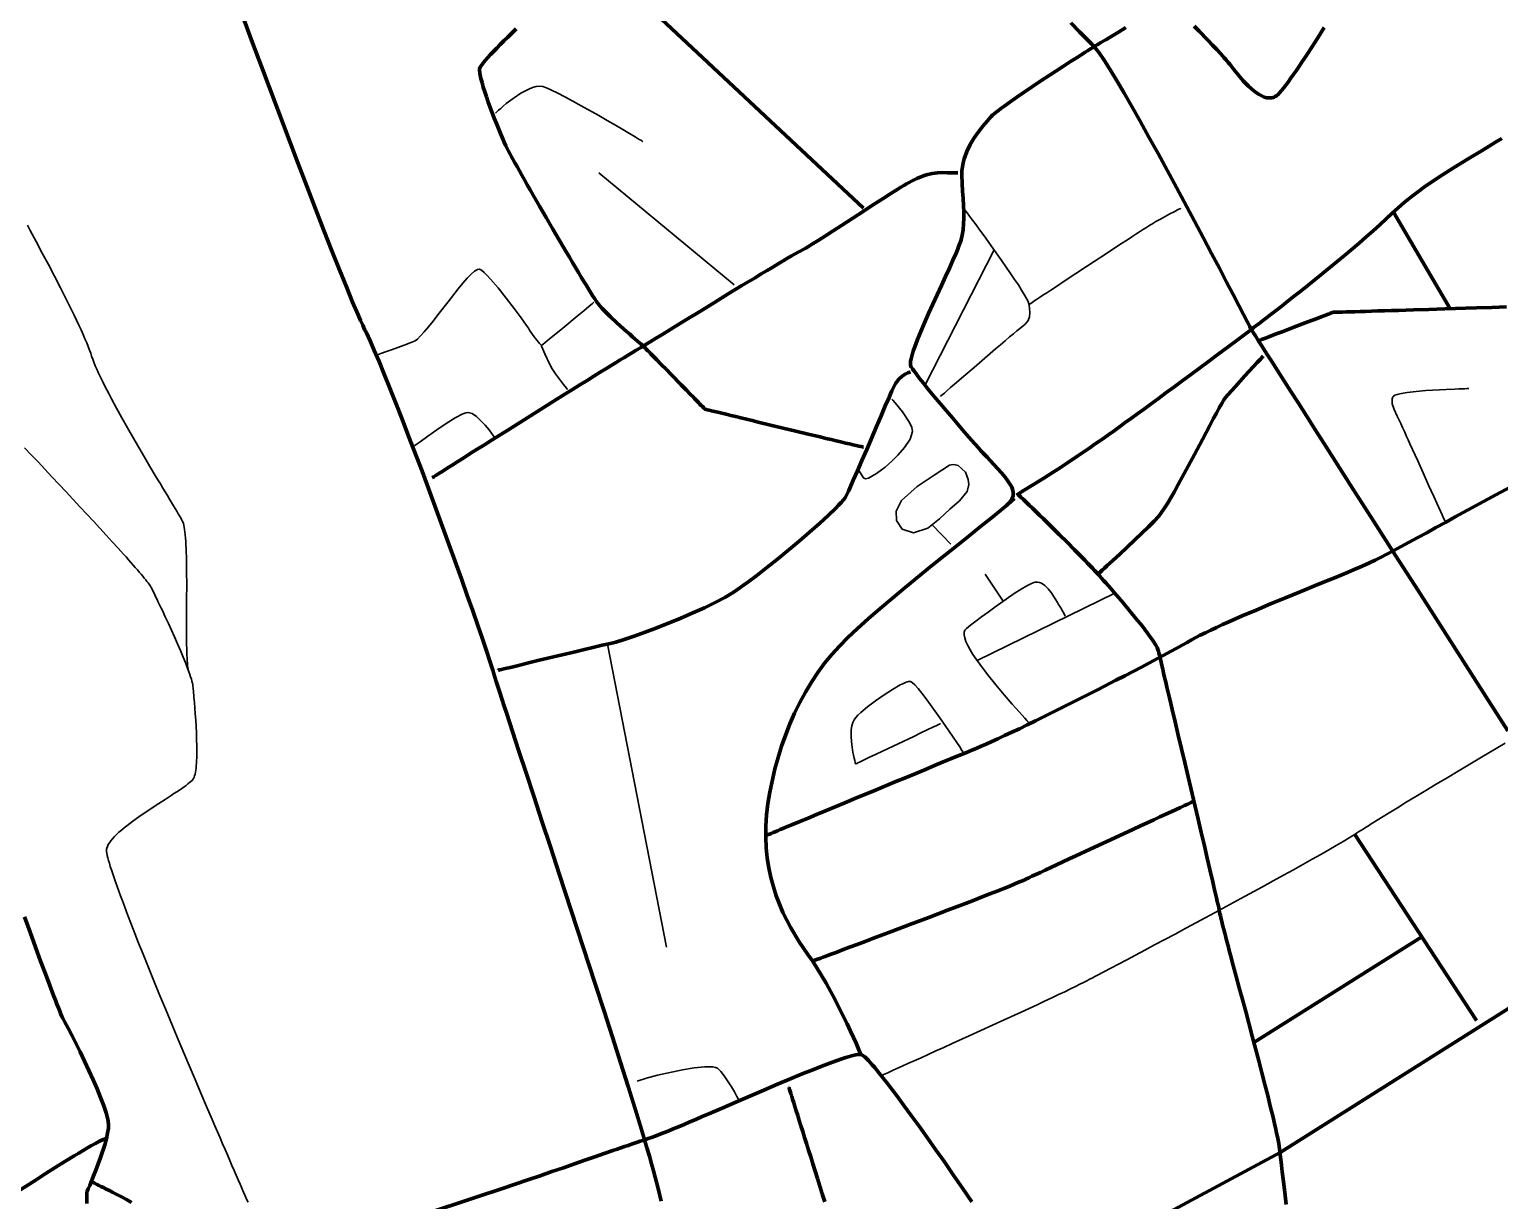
# Model space of a CAD drawing. Header units: inches. Extents: x -107 to 376, y -240 to 294.
# Drawn here: x 55.1 to 121.1, y 125 to 177.6 of the extents above; entities that cross this region are included whole.
import ezdxf

# ---------------------------------------------------------------- set-up
doc = ezdxf.new("R2010")
doc.units = ezdxf.units.IN
doc.header["$MEASUREMENT"] = 0
for name, color, linetype in [('Routes 2', 7, 'Continuous'), ('Routes 3', 7, 'Continuous'), ('Routes 4', 7, 'Continuous')]:
    doc.layers.add(name, color=color, linetype=linetype)

msp = doc.modelspace()

# ---------------------------------------------------------------- linework, layer by layer
at = {"layer": 'Routes 2', "color": 7, "lineweight": 106, "true_color": 0xffffff}
for points in [[(64.738, 178.047), (65.119, 177.025), (65.513, 175.971), (67.147, 171.645), (67.55, 170.593), (67.942, 169.575), (68.32, 168.603), (68.679, 167.686), (69.016, 166.837), (69.326, 166.067), (69.606, 165.387), (69.852, 164.809), (69.96, 164.561), (70.059, 164.342), (70.146, 164.154), (70.224, 163.997), (70.39, 163.646), (70.581, 163.215), (70.795, 162.712), (71.03, 162.143), (71.283, 161.517), (71.551, 160.841), (71.831, 160.122), (72.122, 159.368), (72.722, 157.783), (73.927, 154.515), (74.49, 152.951), (74.753, 152.212), (74.999, 151.512), (75.227, 150.858), (75.433, 150.258), (75.615, 149.719), (75.771, 149.249), (75.897, 148.854), (75.997, 148.53), (76.056, 148.339), (76.127, 148.113), (76.21, 147.853), (76.304, 147.56), (76.409, 147.237), (76.523, 146.884), (76.78, 146.096), (77.071, 145.209), (77.392, 144.235), (77.737, 143.186), (78.104, 142.073), (78.487, 140.91), (78.882, 139.708), (80.501, 134.755), (80.893, 133.541), (81.273, 132.36), (81.634, 131.227), (81.974, 130.151), (82.287, 129.145), (82.57, 128.222), (82.818, 127.394), (82.927, 127.019), (83.026, 126.672), (83.115, 126.355), (83.192, 126.07), (83.319, 125.568), (83.456, 125.005)], [(121.468, 146.133), (120.483, 147.669), (119.474, 149.244), (117.435, 152.431), (116.43, 154.003), (115.452, 155.534), (114.514, 157.003), (113.628, 158.391), (113.209, 159.047), (112.807, 159.676), (112.426, 160.274), (112.065, 160.84), (111.727, 161.369), (111.413, 161.861), (111.126, 162.312), (110.865, 162.72), (110.634, 163.083), (110.434, 163.397), (110.266, 163.66), (110.132, 163.871), (110.033, 164.025), (109.972, 164.122), (109.949, 164.157), (109.942, 164.171), (109.92, 164.213), (109.884, 164.284), (109.769, 164.507), (109.602, 164.828), (109.389, 165.239), (109.134, 165.728), (108.842, 166.287), (108.518, 166.905), (108.167, 167.572), (107.794, 168.279), (107.403, 169.016), (106.588, 170.539), (105.762, 172.062), (105.357, 172.799), (104.963, 173.507), (104.586, 174.175), (104.23, 174.794), (103.901, 175.354), (103.603, 175.844), (103.34, 176.256), (103.119, 176.579), (102.943, 176.803), (102.787, 176.964), (102.68, 177.073), (102.552, 177.204), (102.235, 177.528), (101.845, 177.93)], [(54.876, 137.777), (55.13, 137.076), (55.373, 136.41), (55.602, 135.785), (55.815, 135.209), (56.01, 134.689), (56.184, 134.231), (56.262, 134.027), (56.335, 133.842), (56.401, 133.676), (56.461, 133.529), (56.514, 133.404), (56.56, 133.3), (56.598, 133.218), (56.629, 133.159), (56.691, 133.044), (56.834, 132.772), (57, 132.451), (57.181, 132.091), (57.373, 131.702), (57.57, 131.293), (57.956, 130.454), (58.133, 130.044), (58.294, 129.651), (58.431, 129.287), (58.539, 128.961), (58.613, 128.682), (58.648, 128.46), (58.641, 128.274), (58.608, 128.054), (58.551, 127.804), (58.476, 127.533), (58.288, 126.956), (58.079, 126.39), (57.978, 126.132), (57.885, 125.901), (57.804, 125.705), (57.74, 125.553), (57.697, 125.453), (57.679, 125.413), (57.679, 125.389), (57.677, 125.291), (57.674, 125.125), (57.67, 124.894)], [(97.407, 124.976), (96.986, 125.586), (96.573, 126.182), (96.17, 126.76), (95.778, 127.318), (95.4, 127.853), (95.035, 128.363), (94.687, 128.846), (94.52, 129.076), (94.357, 129.298), (94.199, 129.512), (94.047, 129.717), (93.899, 129.913), (93.757, 130.1), (93.621, 130.278), (93.49, 130.446), (93.366, 130.603), (93.248, 130.75), (93.137, 130.887), (93.032, 131.012), (92.934, 131.126), (92.843, 131.228), (92.76, 131.317), (92.684, 131.395), (92.616, 131.46), (92.556, 131.511), (92.504, 131.549), (92.46, 131.574), (92.391, 131.587), (92.304, 131.583), (92.195, 131.566), (92.066, 131.538), (91.917, 131.498), (91.749, 131.449), (91.564, 131.389), (91.362, 131.32), (91.145, 131.242), (90.914, 131.156), (90.67, 131.063), (90.414, 130.963), (90.147, 130.857), (89.87, 130.745), (89.584, 130.628), (89.291, 130.507), (88.687, 130.253), (88.066, 129.988), (87.437, 129.718), (86.809, 129.446), (86.191, 129.179), (85.592, 128.92), (85.302, 128.795), (85.019, 128.674), (84.747, 128.558), (84.484, 128.446), (84.232, 128.341), (83.993, 128.242), (83.768, 128.15), (83.557, 128.065), (83.362, 127.989), (83.184, 127.921), (83.024, 127.863), (82.882, 127.814), (82.805, 127.789), (82.718, 127.759), (82.619, 127.725), (82.511, 127.688), (82.391, 127.647), (82.262, 127.603), (82.124, 127.555), (81.975, 127.504), (81.818, 127.45), (81.652, 127.393), (81.477, 127.332), (81.294, 127.269), (80.904, 127.135), (80.485, 126.99), (80.038, 126.836), (79.565, 126.674), (79.07, 126.503), (78.554, 126.327), (78.02, 126.144), (77.469, 125.957), (76.905, 125.765), (76.329, 125.57), (75.151, 125.174), (72.755, 124.38)], [(59.687, 124.943), (59.455, 125.079), (59.231, 125.195), (59.028, 125.298), (58.847, 125.39), (58.686, 125.472), (58.543, 125.544), (58.419, 125.607), (58.311, 125.662), (58.218, 125.709), (58.14, 125.749), (58.075, 125.782), (58.021, 125.81), (57.978, 125.831), (57.945, 125.848), (57.92, 125.861), (57.89, 125.876), (57.879, 125.882), (57.877, 125.883)]]:
    msp.add_lwpolyline(points, dxfattribs=at)
at = {"layer": 'Routes 3', "color": 7, "lineweight": 70, "true_color": 0xffffff}
for points in [[(92.545, 169.599), (80.433, 180.96)], [(76.949, 177.652), (76.76, 177.468), (76.577, 177.29), (76.402, 177.118), (76.236, 176.953), (76.08, 176.795), (75.936, 176.646), (75.803, 176.506), (75.684, 176.376), (75.579, 176.258), (75.489, 176.152), (75.416, 176.059), (75.36, 175.979), (75.324, 175.914), (75.307, 175.865), (75.304, 175.824), (75.306, 175.774), (75.311, 175.718), (75.32, 175.654), (75.333, 175.584), (75.368, 175.425), (75.416, 175.244), (75.473, 175.045), (75.54, 174.831), (75.615, 174.605), (75.696, 174.37), (75.783, 174.13), (75.965, 173.646), (76.059, 173.408), (76.151, 173.178), (76.243, 172.959), (76.331, 172.754), (76.414, 172.566), (76.492, 172.398), (76.563, 172.253), (76.607, 172.169), (76.662, 172.065), (76.729, 171.942), (76.806, 171.801), (76.893, 171.644), (76.989, 171.472), (77.093, 171.286), (77.205, 171.087), (77.325, 170.876), (77.45, 170.655), (77.581, 170.426), (77.717, 170.188), (78.001, 169.694), (78.297, 169.183), (78.598, 168.664), (78.899, 168.149), (79.195, 167.646), (79.339, 167.402), (79.479, 167.165), (79.616, 166.935), (79.747, 166.715), (79.874, 166.506), (79.993, 166.308), (80.106, 166.123), (80.211, 165.952), (80.308, 165.796), (80.396, 165.657), (80.474, 165.536), (80.542, 165.433), (80.599, 165.351), (80.643, 165.29), (80.721, 165.197), (80.816, 165.093), (80.926, 164.979), (81.049, 164.856), (81.183, 164.727), (81.469, 164.459), (81.764, 164.191), (81.909, 164.063), (82.047, 163.94), (82.177, 163.826), (82.297, 163.722), (82.402, 163.63), (82.492, 163.554), (82.562, 163.493), (82.589, 163.47), (82.611, 163.451), (82.626, 163.438), (82.636, 163.43), (82.638, 163.428), (82.646, 163.42), (82.666, 163.4), (82.696, 163.369), (82.737, 163.327), (82.788, 163.275), (82.848, 163.214), (82.916, 163.144), (82.991, 163.067), (83.074, 162.982), (83.162, 162.891), (83.257, 162.795), (83.459, 162.587), (83.676, 162.365), (83.901, 162.135), (84.356, 161.669), (84.574, 161.446), (84.779, 161.236), (84.875, 161.138), (84.965, 161.045), (85.05, 160.959), (85.127, 160.879), (85.197, 160.807), (85.259, 160.744), (85.313, 160.689), (85.357, 160.644), (85.39, 160.61), (85.413, 160.587), (85.424, 160.575), (85.43, 160.573), (85.443, 160.57), (85.462, 160.565), (85.488, 160.559), (85.521, 160.551), (85.607, 160.53), (85.717, 160.503), (85.85, 160.471), (86.004, 160.433), (86.179, 160.391), (86.371, 160.344), (86.58, 160.293), (86.803, 160.239), (87.04, 160.182), (87.289, 160.122), (87.548, 160.059), (87.815, 159.994), (88.367, 159.861), (89.503, 159.587), (90.06, 159.453), (90.33, 159.388), (90.592, 159.325), (90.845, 159.265), (91.087, 159.207), (91.316, 159.152), (91.531, 159.101), (91.73, 159.054), (91.912, 159.012), (92.075, 158.974), (92.217, 158.941), (92.336, 158.913), (92.432, 158.892), (92.502, 158.877), (92.527, 158.872), (92.545, 158.869)], [(104.323, 177.723), (103.986, 177.517), (103.682, 177.331), (103.544, 177.247), (103.417, 177.171), (103.302, 177.101), (103.199, 177.039), (103.109, 176.985), (103.034, 176.94), (102.974, 176.905), (102.93, 176.878), (102.903, 176.862), (102.894, 176.857), (102.885, 176.851), (102.858, 176.834), (102.815, 176.807), (102.756, 176.77), (102.683, 176.724), (102.595, 176.668), (102.495, 176.605), (102.383, 176.534), (102.128, 176.371), (101.836, 176.185), (101.516, 175.978), (101.175, 175.757), (100.461, 175.289), (99.753, 174.814), (99.421, 174.586), (99.113, 174.37), (98.837, 174.171), (98.713, 174.078), (98.6, 173.992), (98.499, 173.912), (98.411, 173.839), (98.336, 173.774), (98.276, 173.716), (98.093, 173.512), (97.9, 173.286), (97.702, 173.036), (97.51, 172.763), (97.333, 172.469), (97.179, 172.154), (97.058, 171.818), (97.013, 171.644), (96.979, 171.464), (96.959, 171.28), (96.952, 171.092), (96.97, 170.714), (96.992, 170.362), (97.013, 170.033), (97.03, 169.725), (97.042, 169.435), (97.045, 169.159), (97.036, 168.895), (97.014, 168.638), (96.975, 168.385), (96.948, 168.259), (96.926, 168.184), (96.895, 168.092), (96.856, 167.986), (96.809, 167.867), (96.755, 167.734), (96.694, 167.59), (96.554, 167.27), (96.395, 166.914), (96.221, 166.53), (96.036, 166.126), (95.654, 165.287), (95.466, 164.868), (95.287, 164.459), (95.12, 164.067), (94.972, 163.702), (94.845, 163.37), (94.792, 163.219), (94.746, 163.079), (94.708, 162.951), (94.678, 162.837), (94.658, 162.736), (94.647, 162.65), (94.647, 162.581), (94.657, 162.528), (94.678, 162.487), (94.709, 162.436), (94.748, 162.376), (94.796, 162.307), (94.915, 162.146), (95.061, 161.955), (95.231, 161.74), (95.421, 161.506), (95.627, 161.255), (96.07, 160.724), (96.531, 160.182), (96.758, 159.917), (96.978, 159.662), (97.186, 159.422), (97.379, 159.201), (97.554, 159.003), (97.705, 158.832), (97.83, 158.692), (97.856, 158.663), (97.876, 158.642), (97.89, 158.626), (97.926, 158.587), (97.973, 158.539), (98.09, 158.416), (98.234, 158.265), (98.395, 158.093), (98.735, 157.711), (98.896, 157.516), (99.04, 157.327), (99.159, 157.151), (99.205, 157.065), (99.236, 156.983), (99.265, 156.828), (99.253, 156.688), (99.21, 156.561), (99.143, 156.448), (99.062, 156.348), (98.975, 156.262), (98.89, 156.188), (98.816, 156.128)], [(99.41, 156.707), (99.758, 156.93), (100.096, 157.14), (100.449, 157.358), (100.639, 157.477), (100.843, 157.604), (101.062, 157.744), (101.302, 157.899), (101.564, 158.071), (101.704, 158.164), (101.851, 158.263), (102.006, 158.367), (102.168, 158.477), (102.338, 158.593), (102.517, 158.716), (102.704, 158.845), (102.901, 158.982), (103.107, 159.127), (103.323, 159.279), (103.549, 159.439), (103.787, 159.608), (104.035, 159.786), (104.295, 159.972), (104.567, 160.168), (104.852, 160.374), (105.149, 160.59), (105.459, 160.817), (105.783, 161.054), (106.12, 161.302), (106.472, 161.561), (106.839, 161.832), (107.221, 162.115), (107.618, 162.411), (108.031, 162.719), (108.461, 163.04), (108.907, 163.374), (109.37, 163.722), (109.851, 164.083), (109.912, 164.13), (109.943, 164.153), (109.949, 164.157), (109.949, 164.157), (109.95, 164.158), (109.952, 164.16), (109.964, 164.169), (109.986, 164.185), (110.016, 164.208), (110.054, 164.237), (110.101, 164.273), (110.156, 164.314), (110.218, 164.362), (110.288, 164.415), (110.365, 164.474), (110.449, 164.538), (110.636, 164.682), (110.847, 164.845), (111.08, 165.026), (111.333, 165.224), (111.604, 165.436), (111.89, 165.661), (112.189, 165.898), (112.499, 166.145), (112.818, 166.401), (113.473, 166.934), (114.137, 167.484), (114.793, 168.039), (115.111, 168.315), (115.421, 168.588), (115.72, 168.856), (116.006, 169.118), (116.276, 169.372), (116.54, 169.618), (116.819, 169.86), (117.111, 170.097), (117.414, 170.329), (117.727, 170.556), (118.372, 170.996), (119.03, 171.417), (119.684, 171.818), (120.319, 172.2), (120.625, 172.383), (120.919, 172.562), (121.2, 172.736)], [(96.779, 171.185), (96.318, 171.197), (96.095, 171.199), (95.867, 171.189), (95.629, 171.158), (95.373, 171.099), (95.236, 171.056), (95.092, 171.003), (94.94, 170.938), (94.78, 170.862), (94.691, 170.816), (94.589, 170.76), (94.476, 170.695), (94.353, 170.622), (94.219, 170.541), (94.076, 170.453), (93.766, 170.259), (93.429, 170.043), (93.071, 169.811), (92.318, 169.319), (91.556, 168.821), (91.187, 168.582), (90.836, 168.357), (90.507, 168.15), (90.208, 167.966), (90.072, 167.884), (89.945, 167.81), (89.828, 167.744), (89.723, 167.687), (89.611, 167.626), (89.474, 167.549), (89.313, 167.457), (89.13, 167.351), (88.928, 167.232), (88.707, 167.101), (88.469, 166.96), (88.216, 166.808), (87.95, 166.648), (87.671, 166.479), (87.086, 166.124), (86.473, 165.751), (85.846, 165.368), (85.218, 164.983), (84.602, 164.605), (84.012, 164.243), (83.73, 164.07), (83.46, 163.904), (83.203, 163.747), (82.96, 163.598), (82.734, 163.46), (82.525, 163.333), (82.336, 163.218), (82.168, 163.116), (82.024, 163.029), (81.903, 162.957), (81.779, 162.883), (81.622, 162.788), (81.435, 162.674), (81.221, 162.542), (80.981, 162.393), (80.717, 162.23), (80.433, 162.054), (80.13, 161.865), (79.81, 161.666), (79.477, 161.458), (79.131, 161.242), (78.776, 161.02), (78.047, 160.564), (77.306, 160.099), (76.573, 159.638), (75.865, 159.193), (75.526, 158.98), (75.201, 158.774), (74.891, 158.579), (74.598, 158.394), (74.326, 158.222), (74.076, 158.064), (73.851, 157.921), (73.652, 157.794), (73.483, 157.686), (73.345, 157.598), (73.24, 157.531), (73.202, 157.505), (73.172, 157.486)], [(116.328, 169.422), (118.885, 165.087)], [(110.273, 163.65), (110.278, 163.652), (110.294, 163.658), (110.32, 163.668), (110.355, 163.681), (110.4, 163.698), (110.452, 163.718), (110.581, 163.768), (110.738, 163.827), (110.917, 163.896), (111.116, 163.972), (111.33, 164.053), (111.788, 164.228), (112.256, 164.406), (112.484, 164.493), (112.702, 164.576), (112.907, 164.654), (113.093, 164.725), (113.258, 164.788), (113.396, 164.841), (113.455, 164.863), (113.505, 164.882), (113.546, 164.898), (113.578, 164.91), (113.601, 164.919), (113.613, 164.924), (113.618, 164.925), (113.644, 164.925), (113.701, 164.927), (113.788, 164.93), (113.902, 164.933), (114.042, 164.937), (114.207, 164.942), (114.395, 164.948), (114.604, 164.954), (114.834, 164.961), (115.083, 164.969), (115.349, 164.977), (115.631, 164.986), (115.927, 164.995), (116.236, 165.004), (116.556, 165.014), (117.225, 165.035), (117.921, 165.057), (118.634, 165.079), (120.058, 165.125), (120.747, 165.147), (121.08, 165.159), (121.404, 165.17)], [(110.478, 162.957), (110.47, 162.948), (110.446, 162.922), (110.357, 162.825), (110.221, 162.677), (110.05, 162.491), (109.648, 162.051), (109.238, 161.6), (109.058, 161.401), (108.909, 161.235), (108.794, 161.1), (108.719, 160.987), (108.625, 160.829), (108.512, 160.631), (108.384, 160.399), (108.243, 160.136), (108.089, 159.848), (107.755, 159.215), (107.397, 158.535), (107.03, 157.848), (106.672, 157.19), (106.5, 156.884), (106.336, 156.599), (106.182, 156.341), (106.039, 156.113), (105.91, 155.921), (105.796, 155.769), (105.591, 155.548), (105.335, 155.292), (105.036, 155.001), (104.374, 154.373), (104.044, 154.065), (103.737, 153.781), (103.47, 153.535), (103.356, 153.43), (103.259, 153.341), (103.179, 153.268), (103.12, 153.214), (103.083, 153.18), (103.07, 153.168)], [(94.646, 162.248), (94.615, 162.241), (94.532, 162.212), (94.413, 162.154), (94.271, 162.059), (94.121, 161.919), (93.979, 161.725), (93.914, 161.604), (93.872, 161.516), (93.82, 161.401), (93.758, 161.261), (93.687, 161.099), (93.521, 160.718), (93.331, 160.276), (93.123, 159.792), (92.685, 158.769), (92.47, 158.268), (92.267, 157.8), (92.083, 157.381), (91.927, 157.032), (91.861, 156.889), (91.805, 156.77), (91.713, 156.599), (91.641, 156.503), (91.545, 156.389), (91.426, 156.261), (91.287, 156.119), (90.955, 155.798), (90.562, 155.438), (90.123, 155.051), (89.653, 154.649), (88.678, 153.843), (88.202, 153.462), (87.753, 153.111), (87.345, 152.801), (87.161, 152.665), (86.993, 152.544), (86.683, 152.336), (86.312, 152.119), (85.878, 151.891), (85.397, 151.657), (84.88, 151.421), (84.343, 151.188), (83.257, 150.75), (82.735, 150.554), (82.245, 150.38), (81.801, 150.231), (81.416, 150.113), (81.25, 150.067), (81.103, 150.031), (80.816, 149.967), (80.448, 149.882), (80.013, 149.78), (79.531, 149.666), (79.019, 149.543), (77.985, 149.293), (77.5, 149.175), (77.061, 149.068), (76.687, 148.977), (76.53, 148.938), (76.396, 148.906), (76.288, 148.879), (76.208, 148.859), (76.158, 148.847), (76.141, 148.843)], [(88.154, 141.419), (88.162, 141.422), (88.183, 141.431), (88.217, 141.445), (88.265, 141.465), (88.325, 141.49), (88.397, 141.52), (88.481, 141.555), (88.577, 141.595), (88.683, 141.639), (88.799, 141.687), (88.925, 141.739), (89.061, 141.796), (89.36, 141.92), (89.69, 142.057), (90.05, 142.206), (90.435, 142.366), (90.842, 142.535), (91.267, 142.711), (91.707, 142.894), (92.158, 143.081), (93.078, 143.463), (94, 143.845), (94.453, 144.033), (94.895, 144.217), (95.323, 144.394), (95.734, 144.565), (96.124, 144.727), (96.489, 144.878), (96.825, 145.018), (97.13, 145.144), (97.27, 145.202), (97.4, 145.256), (97.52, 145.306), (97.63, 145.352), (97.83, 145.435), (98.052, 145.532), (98.303, 145.644), (98.578, 145.77), (98.877, 145.91), (99.198, 146.061), (99.537, 146.223), (99.892, 146.396), (100.262, 146.576), (100.645, 146.764), (101.437, 147.158), (103.07, 147.983), (103.875, 148.396), (104.267, 148.598), (104.649, 148.797), (105.018, 148.99), (105.373, 149.177), (105.712, 149.356), (106.031, 149.526), (106.329, 149.687), (106.603, 149.836), (106.852, 149.973), (107.073, 150.097), (107.264, 150.207), (107.453, 150.312), (107.661, 150.422), (107.887, 150.535), (108.129, 150.653), (108.386, 150.774), (108.657, 150.898), (108.94, 151.025), (109.537, 151.286), (110.167, 151.553), (110.818, 151.824), (111.48, 152.096), (112.142, 152.366), (112.793, 152.632), (113.421, 152.889), (113.723, 153.015), (114.016, 153.137), (114.298, 153.255), (114.567, 153.37), (114.823, 153.482), (115.064, 153.588), (115.506, 153.793), (115.755, 153.917), (116.036, 154.061), (116.346, 154.224), (116.683, 154.404), (117.043, 154.599), (117.424, 154.806), (117.824, 155.026), (118.24, 155.254), (118.669, 155.49), (119.109, 155.732), (120.011, 156.226), (120.925, 156.721), (121.829, 157.202)], [(92.428, 131.584), (92.413, 131.619), (92.369, 131.72), (92.299, 131.879), (92.205, 132.089), (92.089, 132.344), (91.953, 132.636), (91.801, 132.959), (91.634, 133.305), (91.265, 134.04), (90.865, 134.786), (90.453, 135.486), (90.248, 135.801), (90.047, 136.084), (89.652, 136.646), (89.273, 137.273), (88.926, 137.965), (88.768, 138.334), (88.624, 138.719), (88.496, 139.119), (88.385, 139.535), (88.294, 139.966), (88.223, 140.412), (88.176, 140.874), (88.155, 141.35), (88.16, 141.84), (88.194, 142.346), (88.254, 142.86), (88.335, 143.377), (88.555, 144.412), (88.855, 145.436), (89.231, 146.436), (89.447, 146.923), (89.681, 147.399), (89.933, 147.862), (90.204, 148.311), (90.491, 148.744), (90.797, 149.16), (91.119, 149.556), (91.458, 149.931), (91.837, 150.312), (92.273, 150.724), (92.758, 151.162), (93.282, 151.619), (93.837, 152.09), (94.412, 152.57), (95.59, 153.531), (96.174, 154.001), (96.743, 154.457), (97.288, 154.892), (97.799, 155.301), (98.267, 155.678), (98.684, 156.018), (99.04, 156.315), (99.192, 156.446), (99.326, 156.563)], [(99.513, 156.707), (99.61, 156.619), (99.722, 156.516), (99.846, 156.398), (99.983, 156.268), (100.13, 156.127), (100.285, 155.977), (100.448, 155.818), (100.617, 155.652), (100.968, 155.306), (101.326, 154.95), (101.679, 154.596), (102.018, 154.255), (102.177, 154.093), (102.329, 153.939), (102.471, 153.794), (102.603, 153.659), (102.722, 153.537), (102.827, 153.428), (102.917, 153.333), (102.99, 153.255), (103.046, 153.195), (103.091, 153.145), (103.153, 153.074), (103.23, 152.986), (103.32, 152.884), (103.421, 152.768), (103.533, 152.641), (103.654, 152.502), (103.782, 152.354), (103.917, 152.199), (104.198, 151.869), (104.773, 151.178), (105.044, 150.839), (105.171, 150.675), (105.29, 150.518), (105.399, 150.369), (105.499, 150.229), (105.586, 150.099), (105.659, 149.981), (105.718, 149.876), (105.761, 149.786), (105.786, 149.712), (105.793, 149.677), (105.805, 149.622), (105.822, 149.547), (105.843, 149.453), (105.869, 149.339), (105.9, 149.208), (105.934, 149.059), (105.973, 148.894), (106.015, 148.713), (106.061, 148.518), (106.11, 148.309), (106.162, 148.087), (106.218, 147.852), (106.276, 147.606), (106.336, 147.35), (106.399, 147.083), (106.531, 146.524), (106.67, 145.936), (106.815, 145.325), (106.963, 144.699), (107.114, 144.062), (107.415, 142.787), (107.563, 142.161), (107.706, 141.552), (107.844, 140.967), (107.974, 140.411), (108.036, 140.147), (108.095, 139.892), (108.152, 139.649), (108.206, 139.416), (108.257, 139.197), (108.304, 138.99), (108.348, 138.798), (108.389, 138.62), (108.425, 138.459), (108.458, 138.313), (108.486, 138.185), (108.51, 138.076), (108.529, 137.985), (108.544, 137.911), (108.562, 137.828), (108.585, 137.729), (108.612, 137.616), (108.643, 137.489), (108.678, 137.349), (108.717, 137.195), (108.76, 137.03), (108.806, 136.853), (108.855, 136.665), (108.907, 136.467), (108.962, 136.259), (109.02, 136.042), (109.142, 135.584), (109.273, 135.096), (109.41, 134.586), (109.552, 134.056), (109.698, 133.512), (109.994, 132.404), (110.285, 131.301), (110.425, 130.763), (110.559, 130.242), (110.686, 129.742), (110.803, 129.268), (110.859, 129.042), (110.911, 128.825), (110.96, 128.616), (111.006, 128.418), (111.049, 128.229), (111.088, 128.052), (111.123, 127.886), (111.154, 127.732), (111.181, 127.591), (111.204, 127.463), (111.222, 127.349), (111.236, 127.25), (111.252, 127.078), (111.262, 126.978), (111.274, 126.867), (111.287, 126.745), (111.302, 126.613), (111.318, 126.472), (111.336, 126.321), (111.376, 125.994), (111.42, 125.638), (111.468, 125.256), (111.519, 124.853)], [(90.259, 135.784), (90.265, 135.787), (90.283, 135.794), (90.313, 135.805), (90.354, 135.82), (90.406, 135.839), (90.469, 135.863), (90.542, 135.89), (90.624, 135.921), (90.717, 135.955), (90.818, 135.993), (91.047, 136.079), (91.308, 136.176), (91.598, 136.285), (91.915, 136.404), (92.255, 136.531), (92.616, 136.667), (92.994, 136.809), (93.388, 136.957), (93.793, 137.11), (94.628, 137.426), (95.477, 137.748), (96.315, 138.068), (96.723, 138.224), (97.12, 138.377), (97.503, 138.524), (97.868, 138.666), (98.214, 138.801), (98.537, 138.928), (98.835, 139.046), (99.104, 139.154), (99.341, 139.251), (99.447, 139.295), (99.544, 139.336), (99.632, 139.373), (99.71, 139.407), (99.778, 139.438), (99.836, 139.465), (99.956, 139.521), (100.105, 139.591), (100.28, 139.673), (100.481, 139.767), (100.703, 139.871), (100.947, 139.984), (101.208, 140.106), (101.485, 140.235), (101.776, 140.37), (102.079, 140.511), (102.712, 140.804), (104.024, 141.413), (104.669, 141.711), (104.981, 141.856), (105.283, 141.996), (105.574, 142.131), (105.85, 142.259), (106.111, 142.379), (106.353, 142.492), (106.575, 142.594), (106.774, 142.686), (106.948, 142.767), (107.096, 142.835), (107.214, 142.89), (107.301, 142.93), (107.333, 142.945), (107.355, 142.955), (107.369, 142.962), (107.374, 142.964)], [(114.596, 141.475), (120.062, 133.116)], [(127.218, 137.26), (111.243, 127.182), (100.307, 121.297)], [(110.067, 132.128), (117.608, 136.869)], [(89.194, 130.112), (89.195, 130.109), (89.198, 130.1), (89.202, 130.086), (89.208, 130.066), (89.216, 130.04), (89.226, 130.009), (89.237, 129.973), (89.25, 129.931), (89.265, 129.884), (89.281, 129.832), (89.299, 129.775), (89.318, 129.713), (89.339, 129.647), (89.361, 129.575), (89.41, 129.418), (89.465, 129.244), (89.524, 129.052), (89.589, 128.844), (89.659, 128.62), (89.734, 128.381), (89.813, 128.128), (89.896, 127.861), (89.984, 127.582), (90.075, 127.29), (90.17, 126.987), (90.268, 126.673), (90.37, 126.349), (90.474, 126.016), (90.581, 125.674), (90.691, 125.324), (90.803, 124.967)], [(58.562, 127.85), (58.406, 127.773), (58.241, 127.687), (58.069, 127.595), (57.889, 127.495), (57.703, 127.39), (57.51, 127.278), (57.312, 127.161), (57.108, 127.039), (56.688, 126.782), (56.252, 126.509), (55.805, 126.226), (55.35, 125.934), (54.434, 125.341)]]:
    msp.add_lwpolyline(points, dxfattribs=at)
at = {"layer": 'Routes 4', "color": 7, "lineweight": 70, "true_color": 0xffffff}
msp.add_lwpolyline([(113.226, 177.712), (112.933, 177.25), (112.643, 176.798), (112.5, 176.578), (112.36, 176.364), (112.223, 176.157), (112.089, 175.958), (111.96, 175.769), (111.835, 175.589), (111.716, 175.421), (111.603, 175.265), (111.497, 175.123), (111.397, 174.996), (111.306, 174.885), (111.223, 174.791), (111.149, 174.714), (111.115, 174.683), (111.084, 174.658), (111.056, 174.637), (111.03, 174.621), (110.978, 174.596), (110.926, 174.577), (110.872, 174.564), (110.818, 174.557), (110.762, 174.555), (110.649, 174.567), (110.534, 174.597), (110.416, 174.646), (110.297, 174.71), (110.178, 174.787), (110.058, 174.877), (109.938, 174.978), (109.82, 175.087), (109.703, 175.204), (109.589, 175.325), (109.369, 175.577), (109.166, 175.83), (109.072, 175.952), (108.982, 176.07), (108.931, 176.135), (108.873, 176.206), (108.808, 176.282), (108.737, 176.363), (108.661, 176.449), (108.58, 176.539), (108.404, 176.729), (108.214, 176.931), (108.014, 177.14), (107.599, 177.567), (107.392, 177.777)], dxfattribs=at)
at = {"layer": 'Routes 4', "color": 7, "lineweight": 35, "true_color": 0xffffff}
for points in [[(76.024, 173.875), (76.04, 173.891), (76.086, 173.934), (76.158, 174), (76.255, 174.086), (76.372, 174.187), (76.507, 174.299), (76.817, 174.537), (77.16, 174.767), (77.512, 174.954), (77.683, 175.022), (77.847, 175.065), (78, 175.082), (78.14, 175.066), (78.215, 175.043), (78.307, 175.009), (78.536, 174.909), (78.817, 174.773), (79.141, 174.606), (79.496, 174.415), (79.874, 174.207), (80.654, 173.765), (81.037, 173.544), (81.401, 173.331), (81.737, 173.134), (82.035, 172.958), (82.284, 172.809), (82.474, 172.695), (82.544, 172.653), (82.595, 172.622), (82.627, 172.603), (82.638, 172.597)], [(80.654, 171.185), (86.739, 166.158)], [(97.035, 169.599), (97.054, 169.574), (97.107, 169.504), (97.191, 169.391), (97.302, 169.241), (97.438, 169.059), (97.593, 168.848), (97.766, 168.613), (97.952, 168.359), (98.349, 167.81), (98.757, 167.236), (99.147, 166.673), (99.327, 166.407), (99.492, 166.156), (99.637, 165.927), (99.761, 165.722), (99.859, 165.546), (99.928, 165.405), (99.964, 165.302), (99.973, 165.232), (99.986, 165.108), (100.005, 164.895), (99.996, 164.717), (99.936, 164.555), (99.879, 164.476), (99.801, 164.394), (99.7, 164.308), (99.637, 164.261), (99.546, 164.189), (99.423, 164.089), (99.272, 163.964), (99.097, 163.817), (98.902, 163.652), (98.689, 163.471), (98.464, 163.279), (97.988, 162.871), (97.504, 162.453), (97.041, 162.053), (96.828, 161.868), (96.63, 161.697), (96.453, 161.543), (96.3, 161.41), (96.174, 161.301), (96.08, 161.219), (96.02, 161.167), (96, 161.149)], [(99.968, 165.276), (99.983, 165.286), (100.025, 165.314), (100.094, 165.359), (100.187, 165.421), (100.303, 165.497), (100.439, 165.587), (100.595, 165.69), (100.768, 165.804), (100.956, 165.928), (101.158, 166.062), (101.596, 166.351), (102.068, 166.662), (102.559, 166.985), (103.543, 167.632), (104.007, 167.936), (104.433, 168.216), (104.628, 168.343), (104.808, 168.46), (104.972, 168.567), (105.117, 168.661), (105.242, 168.742), (105.346, 168.808), (105.426, 168.859), (105.481, 168.892), (105.663, 168.999), (105.869, 169.114), (106.293, 169.345), (106.481, 169.445), (106.634, 169.526), (106.693, 169.556), (106.737, 169.579), (106.765, 169.594), (106.774, 169.599)], [(55.006, 168.833), (55.135, 168.594), (55.401, 168.1), (55.673, 167.589), (55.947, 167.069), (56.22, 166.547), (56.487, 166.028), (56.744, 165.521), (56.868, 165.273), (56.988, 165.031), (57.103, 164.795), (57.212, 164.566), (57.317, 164.344), (57.415, 164.132), (57.507, 163.929), (57.591, 163.736), (57.668, 163.555), (57.737, 163.386), (57.798, 163.23), (57.849, 163.087), (57.891, 162.958), (57.938, 162.824), (57.993, 162.681), (58.055, 162.528), (58.125, 162.366), (58.201, 162.197), (58.284, 162.019), (58.373, 161.835), (58.467, 161.645), (58.567, 161.449), (58.671, 161.248), (58.779, 161.042), (59.007, 160.619), (59.246, 160.184), (59.495, 159.743), (60.004, 158.859), (60.259, 158.425), (60.508, 158.004), (60.75, 157.599), (60.866, 157.404), (60.979, 157.216), (61.089, 157.033), (61.195, 156.858), (61.295, 156.69), (61.391, 156.531), (61.482, 156.38), (61.567, 156.239), (61.645, 156.108), (61.717, 155.987), (61.782, 155.878), (61.839, 155.78), (61.889, 155.694), (61.93, 155.622), (61.962, 155.562), (61.987, 155.511), (62.01, 155.446), (62.03, 155.367), (62.048, 155.275), (62.065, 155.17), (62.08, 155.054), (62.093, 154.926), (62.105, 154.787), (62.115, 154.639), (62.124, 154.482), (62.132, 154.316), (62.138, 154.143), (62.143, 153.963), (62.151, 153.585), (62.155, 153.187), (62.157, 152.776), (62.155, 151.935), (62.153, 151.517), (62.151, 151.108), (62.151, 150.714), (62.151, 150.524), (62.152, 150.34), (62.153, 150.163), (62.155, 149.992), (62.158, 149.83), (62.161, 149.676), (62.166, 149.532), (62.172, 149.398), (62.179, 149.274), (62.187, 149.162), (62.196, 149.062), (62.207, 148.975), (62.219, 148.902), (62.233, 148.843)], [(98.409, 167.725), (95.294, 161.645)], [(70.673, 163.001), (70.687, 163.005), (70.727, 163.019), (70.874, 163.069), (71.09, 163.144), (71.353, 163.237), (71.926, 163.449), (72.19, 163.555), (72.408, 163.65), (72.518, 163.726), (72.659, 163.862), (72.825, 164.046), (73.013, 164.272), (73.218, 164.529), (73.435, 164.809), (73.889, 165.4), (74.339, 165.974), (74.551, 166.231), (74.748, 166.457), (74.927, 166.642), (75.082, 166.778), (75.209, 166.855), (75.304, 166.864), (75.395, 166.813), (75.51, 166.717), (75.647, 166.585), (75.8, 166.42), (76.142, 166.02), (76.505, 165.563), (76.859, 165.098), (77.172, 164.673), (77.304, 164.49), (77.414, 164.334), (77.498, 164.212), (77.552, 164.13), (77.717, 163.89), (77.879, 163.678), (77.948, 163.592), (78.003, 163.526), (78.039, 163.484), (78.052, 163.468)], [(80.433, 165.374), (80.418, 165.361), (80.375, 165.326), (80.307, 165.269), (80.216, 165.194), (79.98, 164.999), (79.689, 164.758), (79.038, 164.22), (78.724, 163.96), (78.449, 163.732), (78.236, 163.556), (78.16, 163.493), (78.108, 163.45), (78.083, 163.43), (78.082, 163.426), (78.093, 163.4), (78.148, 163.267), (78.236, 163.062), (78.453, 162.589), (78.56, 162.39), (78.712, 162.162), (79.071, 161.686), (79.205, 161.519), (79.244, 161.472), (79.258, 161.455)], [(119.709, 161.501), (119.689, 161.5), (119.631, 161.499), (119.538, 161.496), (119.415, 161.492), (119.265, 161.487), (119.093, 161.481), (118.694, 161.464), (117.789, 161.409), (117.344, 161.37), (116.943, 161.323), (116.77, 161.296), (116.619, 161.266), (116.494, 161.234), (116.4, 161.199), (116.34, 161.162), (116.311, 161.122), (116.276, 161.032), (116.267, 160.93), (116.28, 160.816), (116.362, 160.557), (116.495, 160.259), (116.658, 159.927), (116.742, 159.751), (116.784, 159.658), (116.839, 159.537), (116.909, 159.383), (116.992, 159.199), (117.087, 158.991), (117.191, 158.762), (117.42, 158.256), (117.665, 157.714), (117.912, 157.168), (118.147, 156.649), (118.354, 156.19), (118.444, 155.993), (118.521, 155.823), (118.584, 155.684), (118.631, 155.579), (118.66, 155.514), (118.671, 155.491)], [(76.001, 159.278), (75.967, 159.327), (75.873, 159.457), (75.733, 159.641), (75.56, 159.852), (75.164, 160.246), (74.968, 160.376), (74.789, 160.426), (74.688, 160.408), (74.556, 160.359), (74.216, 160.182), (73.811, 159.933), (73.385, 159.647), (72.979, 159.361), (72.637, 159.112), (72.503, 159.012), (72.4, 158.936), (72.335, 158.886), (72.312, 158.869)], [(93.817, 161.021), (93.858, 160.976), (93.965, 160.853), (94.288, 160.45), (94.607, 159.97), (94.709, 159.749), (94.743, 159.566), (94.632, 159.223), (94.387, 158.855), (94.089, 158.512), (93.817, 158.243), (93.511, 157.975), (93.126, 157.68), (92.769, 157.477), (92.634, 157.447), (92.545, 157.486), (92.367, 157.77), (92.324, 157.864), (92.31, 157.9)], [(54.883, 158.843), (55.182, 158.528), (55.487, 158.204), (55.797, 157.875), (56.111, 157.541), (56.742, 156.867), (57.368, 156.195), (57.674, 155.865), (57.974, 155.541), (58.266, 155.224), (58.548, 154.916), (58.819, 154.619), (59.076, 154.335), (59.319, 154.065), (59.435, 153.936), (59.546, 153.811), (59.652, 153.69), (59.754, 153.575), (59.851, 153.464), (59.943, 153.358), (60.029, 153.257), (60.11, 153.162), (60.185, 153.073), (60.254, 152.99), (60.317, 152.912), (60.374, 152.841), (60.424, 152.777), (60.467, 152.72), (60.503, 152.669), (60.532, 152.625), (60.553, 152.589), (60.569, 152.559), (60.602, 152.493), (60.639, 152.418), (60.681, 152.333), (60.726, 152.239), (60.776, 152.137), (60.828, 152.028), (60.884, 151.912), (60.943, 151.789), (61.004, 151.661), (61.067, 151.528), (61.198, 151.247), (61.334, 150.953), (61.611, 150.342), (61.747, 150.034), (61.877, 149.731), (62, 149.437), (62.113, 149.157), (62.165, 149.023), (62.214, 148.895), (62.258, 148.773), (62.299, 148.656), (62.335, 148.547), (62.367, 148.445), (62.393, 148.352), (62.415, 148.267), (62.43, 148.191), (62.44, 148.125), (62.445, 148.064), (62.451, 147.994), (62.458, 147.916), (62.466, 147.828), (62.474, 147.733), (62.483, 147.63), (62.492, 147.52), (62.502, 147.404), (62.522, 147.156), (62.542, 146.889), (62.561, 146.61), (62.592, 146.029), (62.604, 145.737), (62.611, 145.451), (62.612, 145.174), (62.608, 144.913), (62.603, 144.789), (62.597, 144.67), (62.588, 144.558), (62.578, 144.452), (62.565, 144.353), (62.55, 144.262), (62.533, 144.179), (62.513, 144.105), (62.491, 144.041), (62.465, 143.986), (62.437, 143.943), (62.4, 143.899), (62.35, 143.851), (62.288, 143.798), (62.215, 143.74), (62.132, 143.677), (62.04, 143.61), (61.938, 143.54), (61.828, 143.465), (61.712, 143.387), (61.588, 143.306), (61.459, 143.222), (61.187, 143.045), (60.9, 142.86), (60.606, 142.667), (60.017, 142.268), (59.735, 142.066), (59.47, 141.864), (59.345, 141.764), (59.226, 141.665), (59.115, 141.567), (59.011, 141.47), (58.916, 141.375), (58.831, 141.282), (58.755, 141.191), (58.691, 141.102), (58.638, 141.016), (58.597, 140.932), (58.57, 140.852), (58.561, 140.813), (58.559, 140.765), (58.563, 140.701), (58.575, 140.624), (58.593, 140.532), (58.618, 140.426), (58.649, 140.307), (58.687, 140.175), (58.73, 140.031), (58.78, 139.875), (58.835, 139.707), (58.895, 139.529), (58.961, 139.339), (59.031, 139.139), (59.107, 138.93), (59.187, 138.711), (59.272, 138.483), (59.36, 138.246), (59.453, 138.001), (59.55, 137.749), (59.651, 137.489), (59.755, 137.222), (59.862, 136.949), (59.972, 136.669), (60.086, 136.384), (60.202, 136.094), (60.441, 135.5), (60.689, 134.89), (60.944, 134.268), (61.204, 133.637), (61.735, 132.361), (62.27, 131.091), (62.534, 130.466), (62.795, 129.852), (63.05, 129.253), (63.298, 128.673), (63.42, 128.39), (63.538, 128.114), (63.655, 127.843), (63.768, 127.579), (63.879, 127.323), (63.987, 127.074), (64.091, 126.833), (64.192, 126.6), (64.289, 126.376), (64.382, 126.161), (64.472, 125.956), (64.557, 125.761), (64.637, 125.576), (64.713, 125.402), (64.784, 125.24), (64.85, 125.089), (64.911, 124.95)], [(95.629, 155.381), (96.463, 154.517)], [(98.003, 153.168), (98.816, 151.958)], [(100.006, 146.451), (99.991, 146.468), (99.946, 146.516), (99.874, 146.593), (99.778, 146.697), (99.661, 146.825), (99.525, 146.974), (99.374, 147.143), (99.209, 147.329), (98.853, 147.74), (98.477, 148.189), (98.104, 148.655), (97.757, 149.12), (97.599, 149.345), (97.456, 149.562), (97.331, 149.769), (97.225, 149.963), (97.142, 150.141), (97.085, 150.302), (97.055, 150.442), (97.057, 150.56), (97.093, 150.652), (97.163, 150.72), (97.35, 150.869), (97.579, 151.048), (97.843, 151.249), (98.131, 151.464), (98.435, 151.686), (99.053, 152.122), (99.35, 152.319), (99.625, 152.494), (99.871, 152.637), (100.078, 152.742), (100.165, 152.778), (100.238, 152.801), (100.345, 152.81), (100.437, 152.794), (100.526, 152.761), (100.689, 152.655), (100.836, 152.51), (100.965, 152.344), (101.077, 152.173), (101.172, 152.017), (101.247, 151.891), (101.299, 151.804), (101.333, 151.747), (101.353, 151.714), (101.362, 151.699), (101.368, 151.69), (101.394, 151.644), (101.439, 151.565), (101.545, 151.379), (101.585, 151.311), (101.6, 151.284)], [(103.819, 152.312), (97.645, 149.278)], [(83.697, 136.408), (81.051, 150.019)], [(97.052, 145.112), (97.046, 145.121), (97.029, 145.147), (96.963, 145.248), (96.859, 145.405), (96.724, 145.608), (96.562, 145.849), (96.379, 146.119), (95.975, 146.705), (95.555, 147.295), (95.353, 147.568), (95.163, 147.813), (94.993, 148.023), (94.846, 148.187), (94.728, 148.297), (94.646, 148.343), (94.568, 148.34), (94.463, 148.311), (94.335, 148.259), (94.187, 148.186), (93.846, 147.99), (93.469, 147.745), (93.087, 147.474), (92.727, 147.199), (92.419, 146.943), (92.294, 146.829), (92.193, 146.727), (92.115, 146.621), (92.058, 146.494), (92.018, 146.349), (91.994, 146.19), (91.986, 145.846), (92.016, 145.495), (92.069, 145.168), (92.126, 144.895), (92.152, 144.789), (92.173, 144.708), (92.187, 144.657), (92.193, 144.639), (92.204, 144.644), (92.235, 144.659), (92.287, 144.684), (92.356, 144.717), (92.544, 144.806), (92.787, 144.922), (93.076, 145.059), (93.397, 145.212), (94.096, 145.545), (94.795, 145.878), (95.117, 146.031), (95.405, 146.168), (95.648, 146.284), (95.836, 146.373), (95.906, 146.406), (95.957, 146.431), (95.989, 146.446), (96, 146.451)], [(93.338, 130.638), (93.344, 130.64), (93.36, 130.648), (93.386, 130.659), (93.423, 130.676), (93.469, 130.697), (93.525, 130.722), (93.663, 130.784), (93.836, 130.862), (94.041, 130.954), (94.274, 131.059), (94.534, 131.176), (94.819, 131.305), (95.126, 131.443), (95.451, 131.59), (95.794, 131.746), (96.151, 131.907), (96.521, 132.075), (97.285, 132.423), (98.851, 133.138), (99.613, 133.489), (99.98, 133.659), (100.334, 133.823), (100.673, 133.982), (100.995, 134.133), (101.297, 134.275), (101.577, 134.409), (101.832, 134.531), (102.06, 134.642), (102.257, 134.74), (102.423, 134.825), (102.503, 134.866), (102.593, 134.913), (102.693, 134.965), (102.803, 135.023), (102.922, 135.085), (103.05, 135.153), (103.332, 135.301), (103.647, 135.467), (103.991, 135.649), (104.362, 135.845), (104.758, 136.055), (105.175, 136.277), (105.611, 136.509), (106.064, 136.751), (106.531, 137), (107.01, 137.257), (107.497, 137.518), (108.487, 138.051), (109.48, 138.589), (110.455, 139.121), (110.93, 139.382), (111.393, 139.637), (111.84, 139.885), (112.271, 140.125), (112.681, 140.355), (113.068, 140.574), (113.431, 140.782), (113.765, 140.975), (114.069, 141.154), (114.339, 141.316), (114.461, 141.391), (114.574, 141.461), (114.677, 141.526), (114.77, 141.586), (114.864, 141.647), (114.968, 141.714), (115.082, 141.787), (115.205, 141.865), (115.338, 141.949), (115.481, 142.038), (115.791, 142.232), (116.134, 142.443), (116.507, 142.672), (116.908, 142.917), (117.335, 143.176), (117.783, 143.447), (118.252, 143.729), (118.739, 144.021), (119.24, 144.321), (119.755, 144.627), (120.279, 144.939), (121.348, 145.57)], [(82.374, 130.395), (82.793, 130.52), (83.298, 130.652), (84.413, 130.897), (84.946, 130.985), (85.412, 131.034), (85.773, 131.033), (85.901, 131.009), (85.99, 130.969), (86.133, 130.83), (86.291, 130.63), (86.609, 130.142), (86.749, 129.904), (86.862, 129.704), (86.937, 129.565), (86.965, 129.514)]]:
    msp.add_lwpolyline(points, dxfattribs=at)
msp.add_lwpolyline([(96.397, 158.063), (95.71, 157.606), (94.948, 157.106), (94.253, 156.47), (94.006, 155.998), (94.03, 155.571), (94.281, 155.19), (94.788, 155.025), (95.428, 155.229), (95.955, 155.656), (96.416, 156.076), (96.856, 156.465), (97.191, 156.878), (97.271, 157.188), (97.235, 157.419), (97.117, 157.74), (96.789, 158.042), (96.596, 158.095), (96.47, 158.075)], close=True, dxfattribs=at)

doc.saveas('drawing.dxf')
